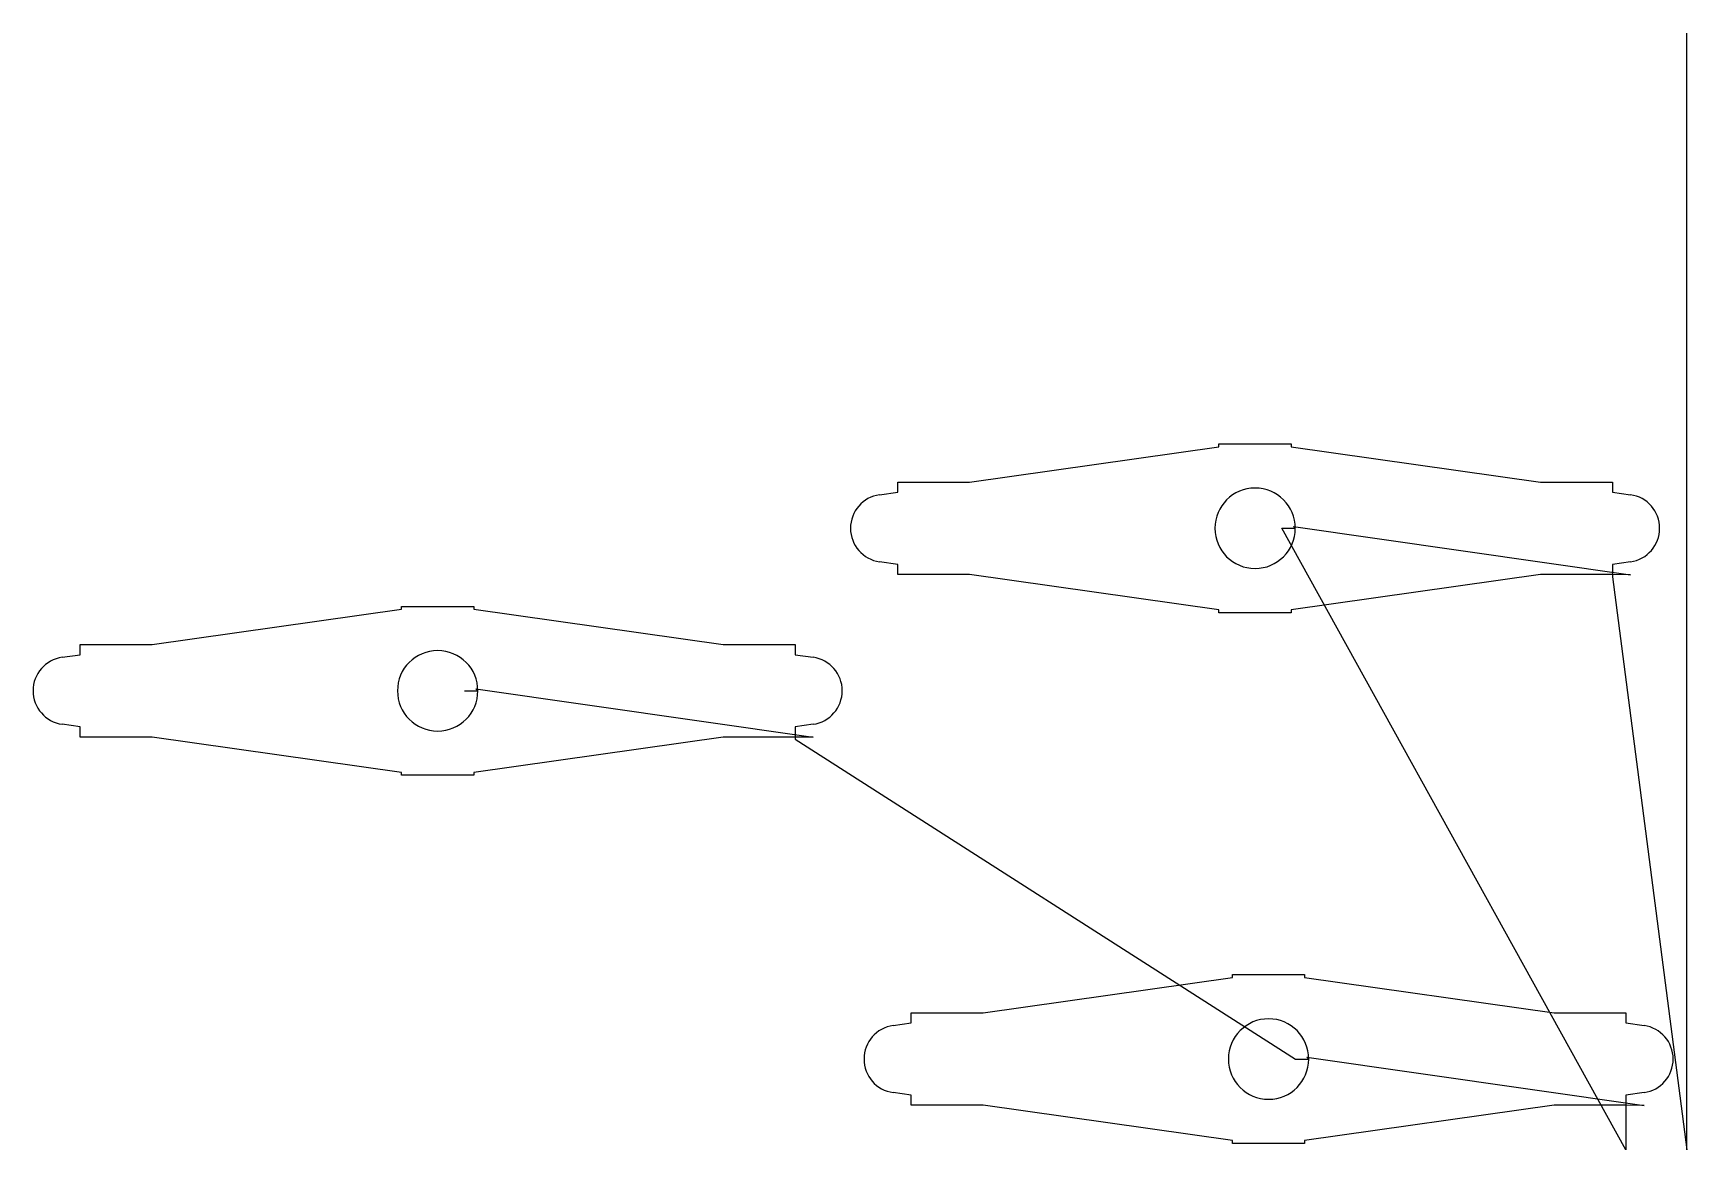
# Model space of a CAD drawing. Header units: metres. Extents: x 15 to 3717, y 0 to 2500.
import ezdxf

# ---------------------------------------------------------------- set-up
doc = ezdxf.new("R2010")
doc.units = ezdxf.units.M

msp = doc.modelspace()

# ---------------------------------------------------------------- linework, layer by layer
at = {"layer": 'TOOL_0'}
for p, q in [((3717.144, 2499.001), (3717.144, 2500.001)), ((3717.144, 1.001), (3717.144, 2499.001)), ((2110.995, 1495.032), (2669.586, 1574.144)), ((2669.586, 1574.144), (2669.586, 1580.533)), ((2669.586, 1580.533), (2831.086, 1580.533)), ((2831.086, 1580.533), (2831.086, 1574.144)), ((2831.086, 1574.144), (3389.677, 1495.032)), ((1950.298, 1472.273), (1950.298, 1495.032)), ((1950.298, 1495.032), (2110.995, 1495.032)), ((3389.677, 1495.032), (3550.374, 1495.032)), ((3550.374, 1495.032), (3550.374, 1472.273)), ((1909.714, 1466.525), (1950.298, 1472.273)), ((3550.374, 1472.273), (3590.958, 1466.525)), ((3580.655, 0), (2810.336, 1391.523)), ((2810.336, 1391.523), (2840.336, 1391.523)), ((2840.336, 1391.523), (2836.093, 1395.766)), ((2836.093, 1395.766), (3591.037, 1287.534)), ((1950.298, 1310.774), (1909.714, 1316.522)), ((1950.298, 1288.015), (1950.298, 1310.774)), ((3590.958, 1316.522), (3550.374, 1310.774)), ((3550.374, 1310.774), (3550.374, 1288.015)), ((2110.995, 1288.015), (1950.298, 1288.015)), ((2669.586, 1208.903), (2110.995, 1288.015)), ((3389.677, 1288.015), (2831.086, 1208.903)), ((3550.374, 1288.015), (3389.677, 1288.015)), ((3591.037, 1287.534), (3550.374, 1288.015)), ((3550.374, 1288.015), (3550.374, 1283.076)), ((3550.374, 1283.076), (3717.144, 0.001)), ((281.084, 1131.215), (839.675, 1210.327)), ((839.675, 1210.327), (839.675, 1216.716)), ((839.675, 1216.716), (1001.175, 1216.716)), ((1001.175, 1216.716), (1001.175, 1210.327)), ((1001.175, 1210.327), (1559.766, 1131.215)), ((2669.586, 1202.514), (2669.586, 1208.903)), ((2831.086, 1202.514), (2669.586, 1202.514)), ((2831.086, 1208.903), (2831.086, 1202.514)), ((120.387, 1108.456), (120.387, 1131.215)), ((120.387, 1131.215), (281.084, 1131.215)), ((1559.766, 1131.215), (1720.463, 1131.215)), ((1720.463, 1131.215), (1720.463, 1108.456)), ((79.803, 1102.708), (120.387, 1108.456)), ((1720.463, 1108.456), (1761.047, 1102.708)), ((980.425, 1027.706), (1010.425, 1027.706)), ((1010.425, 1027.706), (1006.182, 1031.949)), ((1006.182, 1031.949), (1761.125, 923.716)), ((120.387, 946.957), (79.803, 952.705)), ((120.387, 924.198), (120.387, 946.957)), ((1761.047, 952.705), (1720.463, 946.957)), ((1720.463, 946.957), (1720.463, 924.198)), ((281.084, 924.198), (120.387, 924.198)), ((839.675, 845.086), (281.084, 924.198)), ((1559.766, 924.198), (1001.175, 845.086)), ((1720.463, 924.198), (1559.766, 924.198)), ((1761.125, 923.716), (1720.463, 924.198)), ((1720.463, 924.198), (1720.463, 919.259)), ((1720.463, 919.259), (2840.618, 203.424)), ((839.675, 838.697), (839.675, 845.086)), ((1001.175, 838.697), (839.675, 838.697)), ((1001.175, 845.086), (1001.175, 838.697)), ((2141.276, 306.933), (2699.867, 386.045)), ((2699.867, 386.045), (2699.867, 392.434)), ((2699.867, 392.434), (2861.367, 392.434)), ((2861.367, 392.434), (2861.367, 386.045)), ((2861.367, 386.045), (3419.958, 306.933)), ((1980.579, 284.174), (1980.579, 306.933)), ((1980.579, 306.933), (2141.276, 306.933)), ((3419.958, 306.933), (3580.655, 306.933)), ((3580.655, 306.933), (3580.655, 284.174)), ((1939.995, 278.426), (1980.579, 284.174)), ((3580.655, 284.174), (3621.239, 278.426)), ((2840.618, 203.424), (2870.618, 203.424)), ((2870.618, 203.424), (2866.375, 207.667)), ((2866.375, 207.667), (3621.318, 99.434)), ((1980.579, 122.675), (1939.995, 128.423)), ((1980.579, 99.916), (1980.579, 122.675)), ((3621.239, 128.423), (3580.655, 122.675)), ((3580.655, 122.675), (3580.655, 99.916)), ((2141.276, 99.916), (1980.579, 99.916)), ((2699.867, 20.804), (2141.276, 99.916)), ((3419.958, 99.916), (2861.367, 20.804)), ((3580.655, 99.916), (3419.958, 99.916)), ((3621.318, 99.434), (3580.655, 99.916)), ((3580.655, 99.916), (3580.655, 94.977)), ((3580.655, 94.977), (3580.655, 0)), ((2699.867, 14.415), (2699.867, 20.804)), ((2861.367, 14.415), (2699.867, 14.415)), ((2861.367, 20.804), (2861.367, 14.415)), ((3717.144, 0.001), (3717.144, 1.001)), ((3717.144, 1.001), (3717.144, 0.001)), ((3717.144, 0.001), (3717.144, 1.001)), ((3717.144, 0.001), (3717.144, 0.001))]:
    msp.add_line(p, q, dxfattribs=at)
for centre, radius, start, end in [((2750.336, 1391.523), 90, 0, 180), ((1920.336, 1391.524), 75.75, 98.060893, 261.939213), ((3580.336, 1391.523), 75.75, 278.060893, 81.939213), ((2750.336, 1391.523), 90, 180, 0), ((920.425, 1027.706), 90, 0, 180), ((90.425, 1027.707), 75.75, 98.060893, 261.939213), ((1750.425, 1027.706), 75.75, 278.060893, 81.939213), ((920.425, 1027.706), 90, 180, 0), ((1950.617, 203.425), 75.75, 98.060893, 261.939213), ((2780.618, 203.424), 90, 0, 180), ((3610.617, 203.424), 75.75, 278.060893, 81.939213), ((2780.618, 203.424), 90, 180, 0)]:
    msp.add_arc(centre, radius, start, end, dxfattribs=at)

doc.saveas('drawing.dxf')
